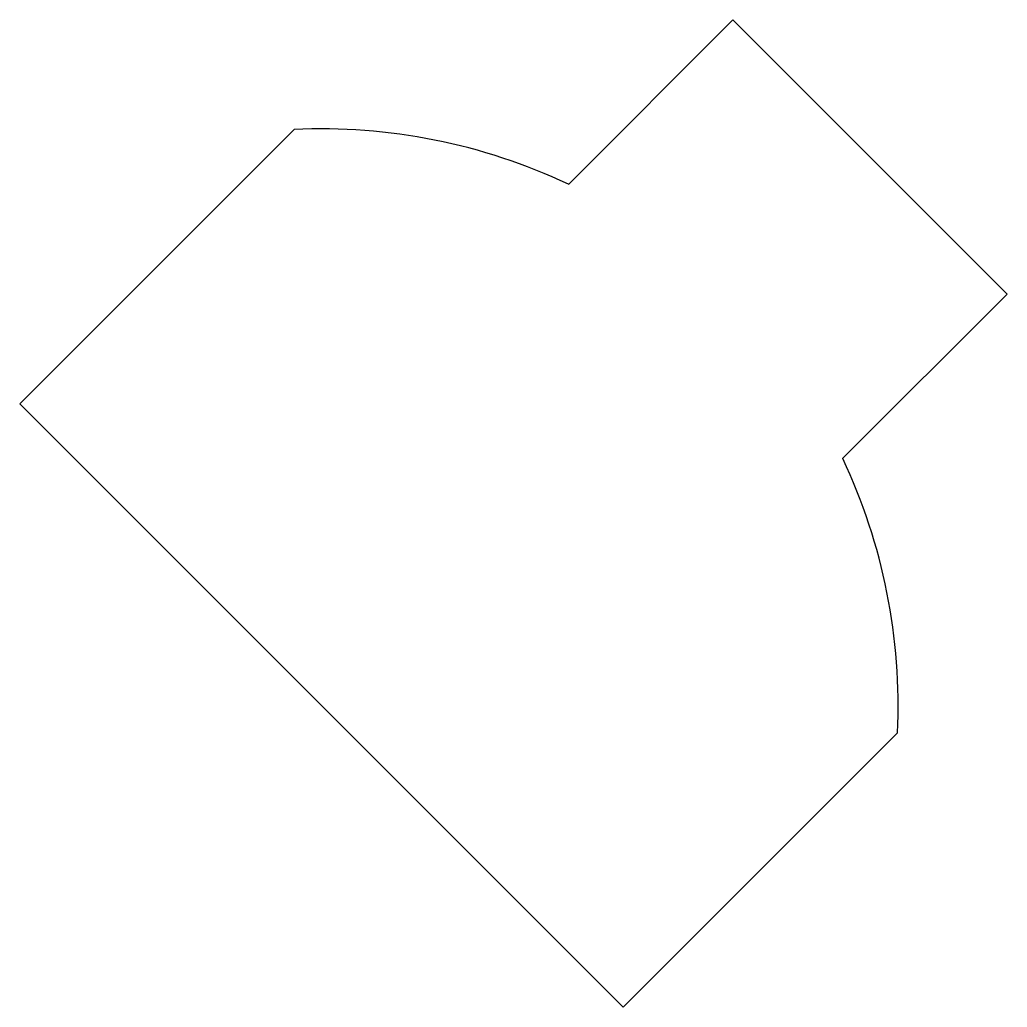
# Model space of a CAD drawing. Extents: x 150.5 to 168.8, y -120.1 to -75.8.
# Drawn here: x 164.25 to 168.75, y -80.25 to -75.75 of the extents above; entities outside this region: 1.
import ezdxf

# ---------------------------------------------------------------- set-up
doc = ezdxf.new("R2010")
doc.units = 0
doc.layers.add('BLACK', color=7, linetype='CONTINUOUS')

msp = doc.modelspace()

# ---------------------------------------------------------------- linework, layer by layer
at = {"layer": 'BLACK', "linetype": 'CONTINUOUS'}
for p, q in [((166.75, -76.5), (167.5, -75.75)), ((167.5, -75.75), (168.75, -77)), ((164.25, -77.5), (165.5, -76.25)), ((168.75, -77), (168, -77.75)), ((167, -80.25), (164.25, -77.5)), ((167, -80.25), (168.25, -79))]:
    msp.add_line(p, q, dxfattribs=at)
at = {"layer": 'BLACK'}
msp.add_circle((151.75, -118.865), 1.25, dxfattribs=at)
for start, end in [(64.654, 92.7262), (-2.7263, 25.3462)]:
    msp.add_arc((165.625, -78.875), 2.628, start, end, dxfattribs=at)

doc.saveas('drawing.dxf')
